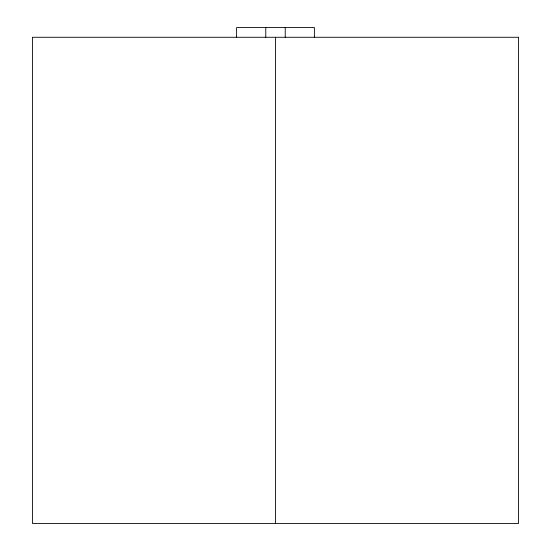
<?xml version="1.0" encoding="UTF-8"?>
<svg xmlns="http://www.w3.org/2000/svg" width="551" height="551" viewBox="0 0 551 551"><rect width="100%" height="100%" fill="white"/><g stroke="black" fill="none" stroke-linecap="round" stroke-linejoin="round"><path stroke-width="0.83" d="M314.394 37.275L314.394 27.55L236.606 27.55L236.606 37.275M285.225 27.55L285.225 37.275M275.5 37.275L275.5 523.45M265.775 27.55L265.775 37.275M518.587 37.275L32.413 37.275L32.413 523.45L518.587 523.45L518.587 37.275"/></g></svg>
